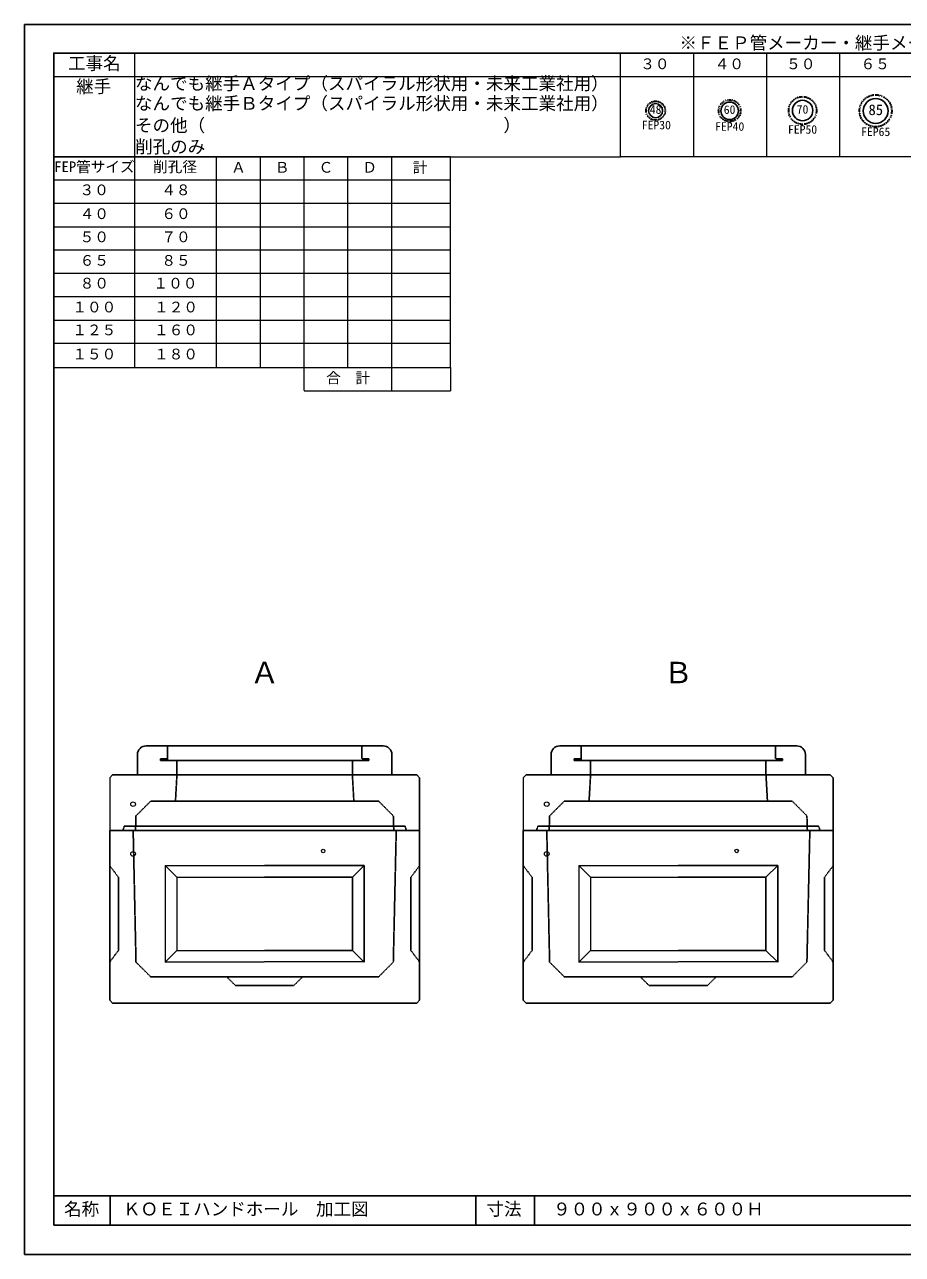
# Model space of a CAD drawing. Units: millimetres, scale not verified. Extents: x -297 to 298, y -210 to 210.
# Drawn here: x -297 to 3.2, y -210 to 210.5 of the extents above; entities that cross this region are included whole.
import ezdxf
from ezdxf.enums import TextEntityAlignment as Align

# ---------------------------------------------------------------- set-up
doc = ezdxf.new("R2010")
doc.units = ezdxf.units.MM
doc.linetypes.add('USER1', pattern=[12.95, 6.35, -3.175, 0.25, -3.175])
doc.linetypes.add('USER2', pattern=[4.7625, 3.175, -1.5875])
doc.layers.add('0-0', color=7, linetype='Continuous')
for name, color, linetype, lineweight in [('0-1_0', 9, 'Continuous', 25), ('0-2_dims', 7, 'Continuous', 18), ('0-3_pen1実線', 4, 'Continuous', 13), ('0-4_pen2実線', 3, 'Continuous', 13), ('0-5_pen3実線', 7, 'Continuous', 25), ('0-6_pen4実線', 7, 'Continuous', 25), ('0-7_pen2破線', 3, 'USER2', 25), ('0-8_鉄筋', 7, 'Continuous', 25), ('0-9_draw', 7, 'Continuous', 13)]:
    doc.layers.add(name, color=color, linetype=linetype, lineweight=lineweight)
doc.styles.add('ＭＳ ゴシック', font='')
doc.styles.get('ＭＳ ゴシック').set_extended_font_data('MS Gothic')

# ---------------------------------------------------------------- blocks, each defined once
blk = doc.blocks.new('部分図 1')
at = {"layer": '0-1_0'}
blk.add_lwpolyline([(0, 0), (11898, 0), (11898, 8410), (0, 8410)], close=True, dxfattribs=at)
at = {"layer": '0-2_dims'}
for p, q in [((755, 6066.2), (755, 8214.9)), ((4076.1, 7506.2), (4076.1, 8214.9)), ((4076.1, 7506.2), (4076.1, 8214.9)), ((4578.1, 7506.2), (4578.1, 8214.9)), ((5077.1, 7506.2), (5077.1, 8214.9)), ((5577.1, 7506.2), (5577.1, 8214.9)), ((200, 8055.2), (4076.1, 8055.2)), ((4076.1, 8055), (8075.1, 8055)), ((200, 7506.2), (4076.1, 7506.2)), ((1313, 6066.2), (1313, 7506.6)), ((1313, 6066.2), (1313, 7506.2)), ((1613, 6066.2), (1613, 7506.2)), ((1912, 5907.4), (1912, 7506.2)), ((2211, 6066.2), (2211, 7506.2)), ((2511, 5905.4), (2511, 7506.2)), ((8075.1, 7506.2), (4076.1, 7506.2)), ((200, 7348.4), (2913, 7348.4)), ((199.94, 7189.4), (2912.94, 7189.4)), ((199.94, 7027.6), (2912.94, 7027.6)), ((199.94, 6869.8), (2912.94, 6869.8)), ((199.94, 6710.8), (2912.94, 6710.8)), ((199.94, 6549.8), (2912.94, 6549.8)), ((199.94, 6389.8), (2912.94, 6389.8)), ((199.94, 6231), (2912.94, 6231)), ((2913, 6066.2), (2913, 5905.5)), ((1912, 5905.5), (2913, 5905.5))]:
    blk.add_line(p, q, dxfattribs=at)
blk.add_lwpolyline([(200, 6066.2), (2913, 6066.2), (2913, 7506.2), (200, 7506.2)], close=True, dxfattribs=at)
at = {"layer": '0-3_pen1実線'}
for p, q in [((2242, 3371.94), (2247.96, 3377.9)), ((5071, 3371.94), (5076.96, 3377.9))]:
    blk.add_line(p, q, dxfattribs=at)
at = {"layer": '0-4_pen2実線'}
for p, q in [((2354, 3389.9), (2354, 3377.9)), ((5183, 3389.9), (5183, 3377.9))]:
    blk.add_line(p, q, dxfattribs=at)
for centre, radius in [((742, 3078.93), 16), ((3571, 3078.93), 16), ((742, 2738.9), 16), ((2042, 2758.9), 12), ((3571, 2738.9), 16), ((4871, 2758.9), 12)]:
    blk.add_circle(centre, radius, dxfattribs=at)
at = {"layer": '0-5_pen3実線'}
for p, q in [((832, 3477.9), (2452, 3477.9)), ((3661, 3477.9), (5281, 3477.9)), ((772, 3417.9), (772, 3277.9)), ((2512, 3417.9), (2512, 3277.9)), ((3601, 3417.9), (3601, 3277.9)), ((5341, 3417.9), (5341, 3277.9)), ((2682, 3278.93), (602, 3278.93)), ((2702, 3258.93), (2682, 3278.93)), ((2702, 2898.93), (2702, 3258.93)), ((5511, 3278.93), (3431, 3278.93)), ((5531, 3258.93), (5511, 3278.93)), ((5531, 2898.93), (5531, 3258.93)), ((2702, 2898.93), (582, 2898.93)), ((2702, 1738.9), (2702, 2898.9)), ((5531, 2898.93), (3411, 2898.93)), ((5531, 1738.9), (5531, 2898.9)), ((2322, 2658.9), (2242, 2578.9)), ((5151, 2658.9), (5071, 2578.9)), ((1642, 2078.9), (2242, 2078.9)), ((2242, 2078.9), (2322, 1998.9)), ((4471, 2078.9), (5071, 2078.9)), ((5071, 2078.9), (5151, 1998.9)), ((962, 1998.9), (2317.45, 2003.45)), ((3791, 1998.9), (5146.45, 2003.45)), ((602, 1718.9), (2682, 1718.9)), ((2702, 1738.9), (2682, 1718.9)), ((3431, 1718.9), (5511, 1718.9)), ((5531, 1738.9), (5511, 1718.9)), ((586, 400), (586, 200)), ((3488, 400), (3488, 200))]:
    blk.add_line(p, q, dxfattribs=at)
for points in [[(582, 2898.9), (582, 1738.9), (602, 1718.9)], [(3411, 2898.9), (3411, 1738.9), (3431, 1718.9)], [(1642, 2658.9), (2322, 2658.9), (2322, 1998.9)], [(4471, 2658.9), (5151, 2658.9), (5151, 1998.9)], [(1642, 2578.9), (2242, 2578.9), (2242, 2078.9)], [(4471, 2578.9), (5071, 2578.9), (5071, 2078.9)]]:
    blk.add_lwpolyline(points, dxfattribs=at)
for centre, start, end in [((832, 3417.9), 90, 180), ((2452, 3417.9), 0, 90), ((3661, 3417.9), 90, 180), ((5281, 3417.9), 0, 90)]:
    blk.add_arc(centre, 60, start, end, dxfattribs=at)
at = {"layer": '0-6_pen4実線'}
for p, q in [((200, 400), (11709, 400)), ((3085.3, 400), (3085.3, 200))]:
    blk.add_line(p, q, dxfattribs=at)
blk.add_lwpolyline([(200, 200), (11709, 200), (11709, 8215), (200, 8215)], close=True, dxfattribs=at)
at = {"layer": '0-7_pen2破線'}
for p, q in [((978, 3477.9), (978, 3377.9)), ((2306, 3477.9), (2306, 3389.9)), ((3807, 3477.9), (3807, 3377.9)), ((5135, 3477.9), (5135, 3389.9)), ((930, 3389.9), (978, 3389.9)), ((930, 3389.9), (930, 3377.9)), ((930, 3377.9), (2242, 3377.9)), ((1042, 3377.9), (1042, 3277.9)), ((2354, 3377.9), (2242, 3377.9)), ((2242, 3377.9), (2242, 3277.9)), ((2354, 3389.9), (2306, 3389.9)), ((3759, 3389.9), (3807, 3389.9)), ((3759, 3389.9), (3759, 3377.9)), ((3759, 3377.9), (5071, 3377.9)), ((3871, 3377.9), (3871, 3277.9)), ((5183, 3377.9), (5071, 3377.9)), ((5071, 3377.9), (5071, 3277.9)), ((5183, 3389.9), (5135, 3389.9)), ((1042, 3278.93), (1032, 3098.93)), ((2252, 3098.93), (2242, 3278.93)), ((3871, 3278.93), (3861, 3098.93)), ((5081, 3098.93), (5071, 3278.93)), ((762, 2998.93), (862, 3098.93)), ((1642, 3098.93), (862, 3098.93)), ((2422, 3098.93), (1642, 3098.93)), ((2422, 3098.93), (2522, 2998.93)), ((3591, 2998.93), (3691, 3098.93)), ((4471, 3098.93), (3691, 3098.93)), ((5251, 3098.93), (4471, 3098.93)), ((5251, 3098.93), (5351, 2998.93)), ((762, 2998.93), (759.01, 2898.93)), ((2522, 2998.93), (2524.99, 2898.93)), ((3591, 2998.93), (3588.01, 2898.93)), ((5351, 2998.93), (5353.99, 2898.93)), ((682, 2928.93), (672, 2898.93)), ((1642, 2928.93), (682, 2928.93)), ((2602, 2928.93), (1642, 2928.93)), ((2602, 2928.93), (2612, 2898.93)), ((3511, 2928.93), (3501, 2898.93)), ((4471, 2928.93), (3511, 2928.93)), ((5431, 2928.93), (4471, 2928.93)), ((5431, 2928.93), (5441, 2898.93)), ((582, 2658.9), (642, 2578.9)), ((2702, 2658.9), (2642, 2578.9)), ((3411, 2658.9), (3471, 2578.9)), ((5531, 2658.9), (5471, 2578.9)), ((642, 2578.9), (642, 2078.9)), ((2642, 2578.9), (2642, 2078.9)), ((3471, 2578.9), (3471, 2078.9)), ((5471, 2578.9), (5471, 2078.9)), ((642, 2078.9), (582, 1998.9)), ((2642, 2078.9), (2702, 1998.9)), ((3471, 2078.9), (3411, 1998.9)), ((5471, 2078.9), (5531, 1998.9)), ((862, 1898.9), (2422, 1898.9)), ((1442, 1838.9), (1382, 1898.9)), ((3691, 1898.9), (5251, 1898.9)), ((4271, 1838.9), (4211, 1898.9))]:
    blk.add_line(p, q, dxfattribs=at)
for points in [[(862, 1898.9), (762, 1998.9), (742.65, 2898.9)], [(2542, 2898.9), (2522, 1998.9), (2422, 1898.9)], [(3691, 1898.9), (3591, 1998.9), (3571.65, 2898.9)], [(5371, 2898.9), (5351, 1998.9), (5251, 1898.9)], [(1442, 1838.9), (1842, 1838.9), (1902, 1898.9)], [(4271, 1838.9), (4671, 1838.9), (4731, 1898.9)]]:
    blk.add_lwpolyline(points, dxfattribs=at)
at = {"layer": '0-8_鉄筋', "color": 1, "linetype": 'USER1', "lineweight": 35}
for centre, radius in [((5321.2, 7822.4), 95), ((5821, 7820.3), 110), ((4316.2, 7821.4), 65), ((4822.2, 7821.3), 75)]:
    blk.add_circle(centre, radius, dxfattribs=at)
at = {"layer": '0-8_鉄筋', "color": 1}
for centre, radius in [((4316.2, 7821.4), 48), ((4822.2, 7820.4), 60), ((5321.2, 7822.4), 70), ((5821.2, 7819.4), 85)]:
    blk.add_circle(centre, radius, dxfattribs=at)
at = {"layer": '0-9_draw'}
for p, q in [((582, 3258.93), (602, 3278.93)), ((582, 3258.93), (582, 2900.93)), ((3411, 3258.93), (3431, 3278.93)), ((3411, 3258.93), (3411, 2900.93)), ((962, 2658.9), (962, 1998.9)), ((962, 2658.9), (1042, 2578.9)), ((962, 2658.9), (1642, 2658.9)), ((3791, 2658.9), (3791, 1998.9)), ((3791, 2658.9), (3871, 2578.9)), ((3791, 2658.9), (4471, 2658.9)), ((1042, 2578.9), (1042, 2078.9)), ((1042, 2578.9), (1642, 2578.9)), ((3871, 2578.9), (3871, 2078.9)), ((3871, 2578.9), (4471, 2578.9)), ((1042, 2078.9), (962, 1998.9)), ((1042, 2078.9), (1642, 2078.9)), ((3871, 2078.9), (3791, 1998.9)), ((3871, 2078.9), (4471, 2078.9))]:
    blk.add_line(p, q, dxfattribs=at)
at = {"layer": '0-2_dims', "style": 'ＭＳ ゴシック'}
for s, height, p in [('※ＦＥＰ管メーカー・継手メーカーに依り、削孔径は異なります。', 87.98, (4478.92, 8214.83)), ('工事名', 87.98, (297, 8074.9)), ('３０', 73.31, (4211.1, 8082.9)), ('４０', 73.31, (4720.1, 8082.9)), ('５０', 73.31, (5209.1, 8082.9)), ('６５', 73.31, (5718.1, 8082.9)), ('継手', 87.98, (353, 7916.9)), ('なんでも継手Ａタイプ（スパイラル形状用・未来工業社用）\u3000\u3000', 87.98, (755, 7936.9)), ('なんでも継手Ｂタイプ（スパイラル形状用・未来工業社用）\u3000\u3000', 87.98, (755, 7800.9)), ('その他（\u3000\u3000\u3000\u3000\u3000\u3000\u3000\u3000\u3000\u3000\u3000\u3000\u3000\u3000\u3000\u3000\u3000）', 87.98, (755, 7650.9)), ('削孔のみ', 87.98, (756, 7504.9)), ('FEP管サイズ', 73.31, (203, 7379.3)), ('削孔径', 73.31, (879, 7379.3)), ('Ａ', 73.31, (1413, 7375.3)), ('Ｂ', 73.31, (1712, 7375.3)), ('Ｃ', 73.31, (2011, 7375.3)), ('Ｄ', 73.31, (2310, 7375.3)), ('計', 73.31, (2655, 7375.3)), ('３０', 73.31, (376, 7221.3)), ('４８', 73.31, (935, 7221.3)), ('４０', 73.31, (376.9, 7058.3)), ('６０', 73.31, (935.9, 7058.3)), ('５０', 73.31, (376.9, 6899.9)), ('７０', 73.31, (935.9, 6899.9)), ('６５', 73.31, (376.9, 6738.9)), ('８５', 73.31, (935.9, 6738.9)), ('８０', 73.31, (377, 6582.9)), ('１００', 73.31, (882, 6582.9)), ('１００', 73.31, (326.9, 6419.9)), ('１２０', 73.31, (885.9, 6419.9)), ('１２５', 73.31, (326.9, 6263.5)), ('１６０', 73.31, (885.9, 6263.5)), ('１５０', 73.31, (326.9, 6098.5)), ('１８０', 73.31, (885.9, 6098.5)), ('合\u3000計', 73.31, (2063, 5935.3))]:
    blk.add_text(s, height=height, dxfattribs=at).set_placement(p, align=Align.BOTTOM_LEFT)
at = {"layer": '0-5_pen3実線', "style": 'ＭＳ ゴシック'}
for s, p in [('名称', (270, 240)), ('ＫＯＥＩハンドホール\u3000加工図', (673, 240)), ('寸法', (3159.2, 240)), ('９００ｘ９００ｘ６００Ｈ', (3615, 240))]:
    blk.add_text(s, height=87.98, dxfattribs=at).set_placement(p, align=Align.BOTTOM_LEFT)
at = {"layer": '0-8_鉄筋', "style": 'ＭＳ ゴシック'}
for s, height, p in [('48', 58.65, (4276, 7782.3)), ('60', 58.65, (4782, 7781.3)), ('70', 58.65, (5281, 7783.3)), ('85', 73.31, (5772, 7769.1)), ('FEP30', 58.65, (4221.2, 7676.4)), ('FEP40', 58.65, (4723, 7666.2)), ('FEP50', 58.65, (5221.4, 7646)), ('FEP65', 58.65, (5721.6, 7630.3)), ('Ａ', 146.6, (1541.87, 3861.83)), ('Ｂ', 146.6, (4370.87, 3861.83))]:
    blk.add_text(s, height=height, dxfattribs=at).set_placement(p, align=Align.BOTTOM_LEFT)

msp = doc.modelspace()

# ---------------------------------------------------------------- block references
at = {"layer": '0-0', "xscale": 0.05, "yscale": 0.05}
msp.add_blockref('部分図 1', (-297, -210), dxfattribs=at)

doc.saveas('drawing.dxf')
